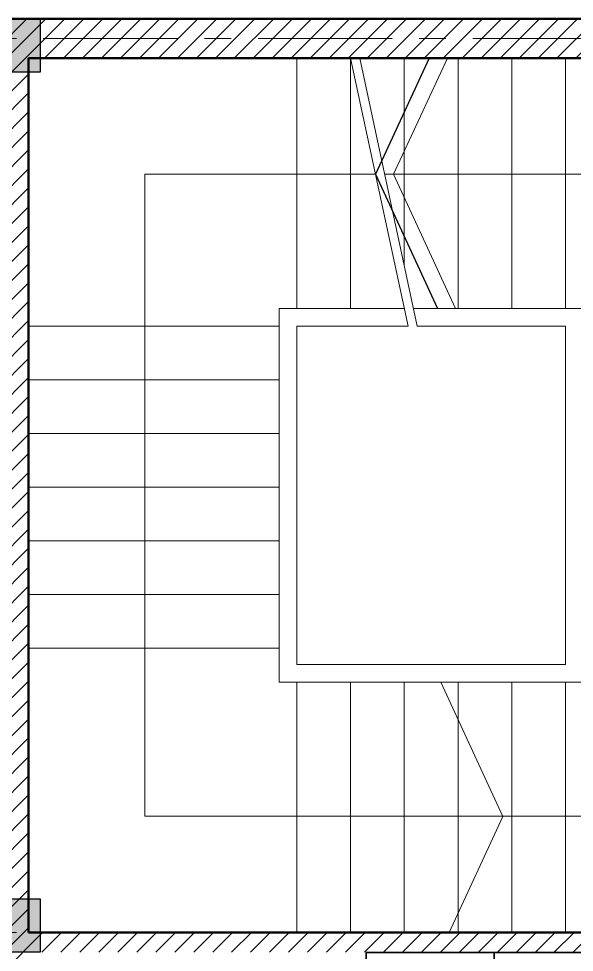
# Model space of a CAD drawing. Header units: millimetres. Extents: x 1109421 to 1726579, y -247837 to 144927.
# Drawn here: x 1473169 to 1476274, y -205830 to -200610 of the extents above; entities that cross this region are included whole.
import ezdxf

# ---------------------------------------------------------------- set-up
doc = ezdxf.new("R2010")
doc.units = ezdxf.units.MM
doc.header["$LTSCALE"] = 600
doc.header["$MEASUREMENT"] = 0
doc.set_wipeout_variables(frame=1)
doc.linetypes.add('CENTER', pattern=[2, 1.25, -0.25, 0.25, -0.25])
doc.linetypes.add('DASHED', pattern=[0.75, 0.5, -0.25])
doc.layers.get('0').update_dxf_attribs({"lineweight": 0})
for name, color, linetype, lineweight in [('cat1', 30, 'Continuous', 50), ('cat2', 22, 'Continuous', 30), ('hatch1', 136, 'Continuous', 9), ('LC Dim', 8, 'Continuous', 18), ('PCCC - BAOCHAY - THIETBI', 6, 'Continuous', 35), ('PCCC-BAO CHAY - DAY', 3, 'DASHED', 35), ('PCCC-BAOCHAY-THIETBI', 6, 'Continuous', 35), ('thay1', 63, 'Continuous', 18), ('truc', 76, 'CENTER', 9)]:
    doc.layers.add(name, color=color, linetype=linetype, lineweight=lineweight)

# ---------------------------------------------------------------- blocks, each defined once
blk = doc.blocks.new('COT BT')
at = {"layer": 'cat2', "ltscale": 2}
h = blk.add_hatch(color=256, dxfattribs=at)
h.dxf.hatch_style = 1
h.paths.add_polyline_path([(240, 190), (-110, 190), (-110, -110), (240, -110)])
blk.add_lwpolyline([(-110, 190), (240, 190), (240, -110), (-110, -110)], close=True, dxfattribs=at)
blk = doc.blocks.new('A$C08333679')
at = {"layer": 'hatch1'}
h = blk.add_hatch(dxfattribs=at)
h.set_pattern_fill('ANSI31', color=256, scale=600)
h.set_pattern_definition([(45, (-2017569.24, 46159.94), (-53.0330086, 53.0330086), [])])
h.paths.add_polyline_path([(45944.5, 20855.4), (3924.5, 20855.4), (3924.5, 15345.4), (4144.5, 15345.4), (4144.5, 20635.4), (6384.5, 20635.4), (6384.5, 14845.4), (6604.5, 14845.4), (6604.5, 20635.4), (15924.5, 20635.4), (15924.5, 15445.4), (16144.5, 15445.4), (16144.5, 15635.4), (19424.5, 15635.4), (19424.5, 15745.4), (16144.5, 15745.4), (16144.5, 20635.4), (20644.5, 20635.4), (20644.5, 15745.4), (20424.5, 15745.4), (20424.5, 15635.4), (21266.3, 15635.4), (21486.3, 15855.4), (20864.5, 15855.4), (20864.5, 20635.4), (23324.5, 20635.4), (23324.5, 15855.4), (22646.3, 15855.4), (22866.3, 15635.4), (25754.5, 15635.4), (25754.5, 15745.4), (23544.5, 15745.4), (23544.5, 20635.4), (28524.5, 20635.4), (28524.5, 15745.4), (28744.5, 15745.4), (28744.5, 20635.4), (31569.5, 20635.4), (31569.5, 17635.4), (30469.5, 17635.4), (30469.5, 16755.4), (30579.5, 16755.4), (30579.5, 17525.4), (32579.5, 17525.4), (32579.5, 16755.4), (32689.5, 16755.4), (32689.5, 17635.4), (31789.5, 17635.4), (31789.5, 20635.4), (34524.5, 20635.4), (34524.5, 15745.4), (32689.5, 15745.4), (32689.5, 15855.4), (32579.5, 15855.4), (32579.5, 15635.4), (35069.5, 15635.4), (35069.5, 15855.4), (34744.5, 15855.4), (34744.5, 20635.4), (37579.5, 20635.4), (37579.5, 15855.4), (37469.5, 15855.4), (37469.5, 15635.4), (37579.5, 15635.4), (37949.5, 15635.4), (37949.5, 15855.4), (37689.5, 15855.4), (37689.5, 20635.4), (40579.5, 20635.4), (40579.5, 15855.4), (40349.5, 15855.4), (40349.5, 15635.4), (41014.5, 15635.4), (41014.5, 15855.4), (40689.5, 15855.4), (40689.5, 20635.4), (45724.5, 20635.4), (45724.5, 15855.4), (43414.5, 15855.4), (43414.5, 15635.4), (43524.5, 15635.4), (43524.5, 14895.4), (43744.5, 14895.4), (43744.5, 15635.4), (45724.5, 15635.4), (45724.5, 8855.4), (44744.5, 8855.4), (44744.5, 8195.4), (45944.5, 8195.4), (45944.5, 8855.4)])
h.paths.add_polyline_path([(44964.5, 8635.4), (45724.5, 8635.4), (45724.5, 8415.4), (44964.5, 8415.4)], flags=16)
h.paths.add_polyline_path([(30579.5, 15855.4), (30469.5, 15855.4), (30469.5, 15745.4), (27054.5, 15745.4), (27054.5, 15635.4), (30579.5, 15635.4)], flags=17)
h.paths.add_polyline_path([(36569.5, 15855.4), (36269.5, 15855.4), (36269.5, 15635.4), (36569.5, 15635.4)], flags=17)
h.paths.add_polyline_path([(39449.5, 15855.4), (39149.5, 15855.4), (39149.5, 15635.4), (39449.5, 15635.4)], flags=17)
h.paths.add_polyline_path([(42514.5, 15855.4), (42214.5, 15855.4), (42214.5, 15635.4), (42514.5, 15635.4)], flags=17)
h.paths.add_polyline_path([(43744.5, 13995.4), (43524.5, 13995.4), (43524.5, 12855.4), (41809.5, 12855.4), (41809.5, 12635.4), (45724.5, 12635.4), (45724.5, 12855.4), (43744.5, 12855.4)], flags=17)
h.paths.add_polyline_path([(41659.5, 8855.4), (40634.5, 8855.4), (40634.5, 12635.4), (40809.5, 12635.4), (40809.5, 12855.4), (40354.5, 12855.4), (40354.5, 12635.4), (40524.5, 12635.4), (40524.5, 8855.4), (40059.5, 8855.4), (40059.5, 8635.4), (40459.5, 8635.4), (40459.5, 8195.4), (41659.5, 8195.4)])
h.paths.add_polyline_path([(40674, 8635.4), (41434, 8635.4), (41434, 8415.4), (40674, 8415.4)], flags=16)
h.paths.add_polyline_path([(37954.5, 12855.4), (37469.5, 12855.4), (37469.5, 12635.4), (37579.5, 12635.4), (37579.5, 8855.4), (37689.5, 8855.4), (37689.5, 12635.4), (37954.5, 12635.4)], flags=17)
h.paths.add_polyline_path([(35069.5, 12855.4), (34359.5, 12855.4), (34359.5, 12635.4), (34579.5, 12635.4), (34579.5, 8855.4), (34689.5, 8855.4), (34689.5, 12635.4), (35069.5, 12635.4)], flags=17)
h.paths.add_polyline_path([(36569.5, 12855.4), (36269.5, 12855.4), (36269.5, 12635.4), (36569.5, 12635.4)], flags=17)
h.paths.add_polyline_path([(39454.5, 12855.4), (39154.5, 12855.4), (39154.5, 12635.4), (39454.5, 12635.4)], flags=17)
h.paths.add_polyline_path([(35474.5, 8855.4), (35074.5, 8855.4), (34194.5, 8855.4), (33794.5, 8855.4), (33794.5, 8635.4), (34194.5, 8635.4), (34194.5, 8415.4), (35074.5, 8415.4), (35074.5, 8635.4), (35474.5, 8635.4)], flags=17)
h.paths.add_polyline_path([(33059.5, 12855.4), (28239.5, 12855.4), (28239.5, 12635.4), (33059.5, 12635.4)], flags=17)
h.paths.add_polyline_path([(26939.5, 12855.4), (26034.5, 12855.4), (26034.5, 8855.4), (26144.5, 8855.4), (26144.5, 12635.4), (26939.5, 12635.4)], flags=17)
h.paths.add_polyline_path([(29074.5, 8635.4), (29474.5, 8635.4), (29474.5, 8855.4), (29074.5, 8855.4), (28194.5, 8855.4), (28194.5, 8635.4), (28194.5, 8415.4), (29074.5, 8415.4)], flags=17)
h.paths.add_polyline_path([(23874.5, 8855.4), (22994.5, 8855.4), (22994.5, 8635.4), (22994.5, 8415.4), (23874.5, 8415.4)], flags=17)
h.paths.add_polyline_path([(21194.5, 8855.4), (20314.5, 8855.4), (19914.5, 8855.4), (19914.5, 8635.4), (20314.5, 8635.4), (20314.5, 8415.4), (21194.5, 8415.4), (21194.5, 8635.4)], flags=17)
h.paths.add_polyline_path([(16474.5, 8635.4), (16874.5, 8635.4), (16874.5, 8855.4), (16474.5, 8855.4), (16144.5, 8855.4), (16144.5, 13045.4), (15924.5, 13045.4), (15924.5, 8855.4), (15594.5, 8855.4), (15194.5, 8855.4), (15194.5, 8635.4), (15594.5, 8635.4), (15594.5, 8415.4), (16474.5, 8415.4)], flags=17)
h.paths.add_polyline_path([(10874.5, 8855.4), (10474.5, 8855.4), (9594.5, 8855.4), (9194.5, 8855.4), (9194.5, 8635.4), (9594.5, 8635.4), (9594.5, 8415.4), (10474.5, 8415.4), (10474.5, 8635.4), (10874.5, 8635.4)], flags=17)
h.paths.add_polyline_path([(5204.5, 8855.4), (4804.5, 8855.4), (4144.5, 8855.4), (4144.5, 13145.4), (3924.5, 13145.4), (3924.5, 8635.4), (3924.5, 8415.4), (4804.5, 8415.4), (4804.5, 8635.4), (5204.5, 8635.4)], flags=17)
h.paths.add_polyline_path([(6604.5, 13545.4), (6384.5, 13545.4), (6384.5, 8855.4), (6604.5, 8855.4)], flags=17)
at = {"layer": 'cat1'}
for p, q in [((3924.5, 20855.4), (45944.5, 20855.4)), ((16144.5, 20635.4), (20644.5, 20635.4)), ((16144.5, 15745.4), (16144.5, 20635.4)), ((19424.5, 15745.4), (16144.5, 15745.4))]:
    blk.add_line(p, q, dxfattribs=at)
at = {"layer": 'cat2'}
blk.add_lwpolyline([(18383.8, 20635.4), (18083.8, 19985.4), (18429.9, 19235.4)], dxfattribs=at)
at = {"layer": 'hatch1'}
for points in [[(18484.9, 20635.4), (18184.9, 19985.4), (18531, 19235.4)], [(18134.9, 19985.4), (19994.5, 19985.4), (19994.5, 16396.6), (16794.5, 16396.6), (16794.5, 19985.4), (18083.8, 19985.4)], [(18494.5, 15745.4), (18794.5, 16395.4), (18448.3, 17145.4)]]:
    blk.add_lwpolyline(points, dxfattribs=at)
at = {"layer": 'LC Dim'}
for p, q in [((17944.5, 20635.4), (18265.9, 19135.4)), ((17995.6, 20635.4), (18317, 19135.4))]:
    blk.add_line(p, q, dxfattribs=at)
at = {"layer": 'thay1'}
for p, q in [((17644.5, 19235.4), (17644.5, 20635.4)), ((17944.5, 19235.4), (17944.5, 20635.4)), ((18244.5, 19474), (18244.5, 20635.4)), ((18544.5, 19235.4), (18544.5, 20635.4)), ((18844.5, 19235.4), (18844.5, 20635.4)), ((19144.5, 19235.4), (19144.5, 20635.4)), ((17544.5, 17145.4), (17544.5, 19235.4)), ((18244.5, 19235.4), (17544.5, 19235.4)), ((19244.5, 19235.4), (18295.6, 19235.4)), ((16144.5, 19135.4), (17544.5, 19135.4)), ((17644.5, 17245.4), (17644.5, 19135.4)), ((18265.9, 19135.4), (17644.5, 19135.4)), ((19144.5, 19135.4), (18317, 19135.4)), ((19144.5, 17245.4), (19144.5, 19135.4)), ((16144.5, 18835.4), (17544.5, 18835.4)), ((16144.5, 18535.4), (17544.5, 18535.4)), ((16144.5, 18235.4), (17544.5, 18235.4)), ((16144.5, 17935.4), (17544.5, 17935.4)), ((16144.5, 17635.4), (17544.5, 17635.4)), ((16144.5, 17335.4), (17544.5, 17335.4)), ((19144.5, 17245.4), (17644.5, 17245.4)), ((19244.5, 17145.4), (17544.5, 17145.4)), ((17644.5, 17145.4), (17644.5, 15745.4)), ((17944.5, 17145.4), (17944.5, 15745.4)), ((18244.5, 17145.4), (18244.5, 15745.4)), ((18544.5, 17145.4), (18544.5, 15745.4)), ((18844.5, 17145.4), (18844.5, 15745.4)), ((19144.5, 17145.4), (19144.5, 15745.4))]:
    blk.add_line(p, q, dxfattribs=at)
at = {"layer": 'truc'}
for p, q in [((1827.1, 20745.4), (48797.8, 20745.4)), ((1827.1, 15745.4), (48797.8, 15745.4))]:
    blk.add_line(p, q, dxfattribs=at)
at = {"layer": 'cat1'}
for p in [(15969.5, 20665.4), (15969.5, 15745.4)]:
    blk.add_blockref('COT BT', p, dxfattribs=at)
blk = doc.blocks.new('TO HOP')
blk.add_wipeout([(0, 3.333), (0, 0), (8, 0), (8, 3.333)])
at = {"layer": 'PCCC - BAOCHAY - THIETBI'}
for p, q in [((2.667, 3.333), (2.667, 0)), ((5.333, 3.333), (5.333, 0)), ((0.765, 2.235), (1.902, 1.098)), ((0.765, 1.098), (1.902, 2.235))]:
    blk.add_line(p, q, dxfattribs=at)
blk.add_lwpolyline([(0, 3.333), (0, 0), (8, 0), (8, 3.333)], close=True, dxfattribs=at)
for centre, radius in [((1.333, 1.667), 0.804), ((6.667, 1.667), 0.804), ((6.667, 1.667), 0.264)]:
    blk.add_circle(centre, radius, dxfattribs=at)

msp = doc.modelspace()

# ---------------------------------------------------------------- block references
at = {"layer": 'PCCC-BAO CHAY - DAY'}
msp.add_blockref('A$C08333679', (1457079.2, -221465.7), dxfattribs=at)

# ---------------------------------------------------------------- next in the draw order: block references
at = {"layer": 'PCCC-BAOCHAY-THIETBI', "xscale": 268.0147058824077, "yscale": 268.0147058824077, "zscale": 268.0147058824077}
msp.add_blockref('TO HOP', (1475111, -206723.7), dxfattribs=at)

doc.saveas('drawing.dxf')
